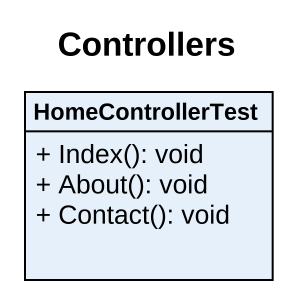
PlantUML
@startuml
title Controllers
hide circle
hide empty members
skinparam classAttributeIconSize 0
class HomeControllerTest {
  + Index(): void
  + About(): void
  + Contact(): void
}
@enduml
